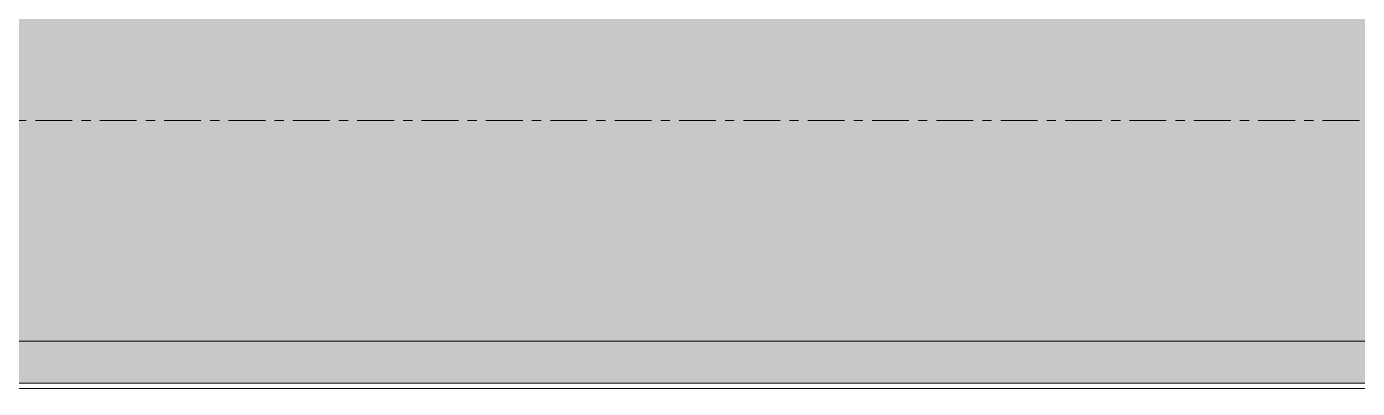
# Model space of a CAD drawing. Header units: inches. Extents: x 20139 to 37433, y -23296 to -20170.
# Drawn here: x 31391.41 to 31409.51, y -22787.95 to -22783.03 of the extents above; entities that cross this region are included whole.
import ezdxf

# ---------------------------------------------------------------- set-up
doc = ezdxf.new("R2010")
doc.units = ezdxf.units.IN
doc.header["$MEASUREMENT"] = 0
doc.linetypes.add('Grid Line 1_2_', pattern=[0.875, 0.5, -0.125, 0.125, -0.125])
doc.layers.add('S-BEAM', color=12, linetype='Continuous', lineweight=9)
doc.layers.add('S-GRID', color=1, linetype='Continuous', lineweight=9)

# ---------------------------------------------------------------- blocks, each defined once
blk = doc.blocks.new('Girt_C - 8_D-767115-Level 1')
at = {"layer": 'S-BEAM'}
h = blk.add_hatch(color=256, dxfattribs=at)
h.paths.add_polyline_path([(24242.743, -22787.877), (24244.015, -22787.877), (24244.015, -22787.303), (24136.453, -22787.303), (24136.453, -22787.877), (24241.356, -22787.877)], flags=0)
h.paths.add_polyline_path([(24135.453, -22787.877), (24135.453, -22787.303), (24099.015, -22787.303), (24099.015, -22787.877), (24117.572, -22787.877)], flags=0)
h.paths.add_polyline_path([(23616.765, -22787.877), (23616.765, -22787.303), (22810.015, -22787.303), (22810.015, -22787.877), (23599.162, -22787.877)], flags=0)
h.paths.add_polyline_path([(22458.765, -22787.877), (22458.662, -22787.303), (22076.14, -22787.303), (22076.14, -22787.877), (22458.662, -22787.877)], flags=0)
for p, q in [((22458.662, -22787.303), (22076.14, -22787.303)), ((22076.14, -22787.877), (22458.662, -22787.877)), ((22076.14, -22787.948), (22458.662, -22787.948))]:
    blk.add_line(p, q, dxfattribs=at)
blk = doc.blocks.new('W-Wide Flange - W21X166-807736-Level 1')
at = {"layer": 'S-BEAM'}
h = blk.add_hatch(color=256, dxfattribs=at)
h.paths.add_polyline_path([(22458.662, -22787.303), (22458.765, -22787.303), (22458.765, -22786.678), (22783.087, -22786.678), (22783.087, -22778.103), (22077.057, -22778.103), (22077.057, -22787.303), (22441.381, -22787.303)], flags=0)
h.paths.add_polyline_path([(22788.087, -22786.678), (22792.891, -22786.678), (22792.891, -22778.103), (22788.087, -22778.103), (22788.087, -22782.134)], flags=0)

msp = doc.modelspace()

# ---------------------------------------------------------------- linework, layer by layer
at = {"layer": 'S-GRID', "linetype": 'Grid Line 1_2_'}
msp.add_line((35864.15762, -22784.30281), (30957.043, -22784.30281), dxfattribs=at)

# ---------------------------------------------------------------- block references
at = {"layer": 'S-BEAM'}
for name in ['W-Wide Flange - W21X166-807736-Level 1', 'Girt_C - 8_D-767115-Level 1']:
    msp.add_blockref(name, (9258.45897, 0), dxfattribs=at)

doc.saveas('drawing.dxf')
